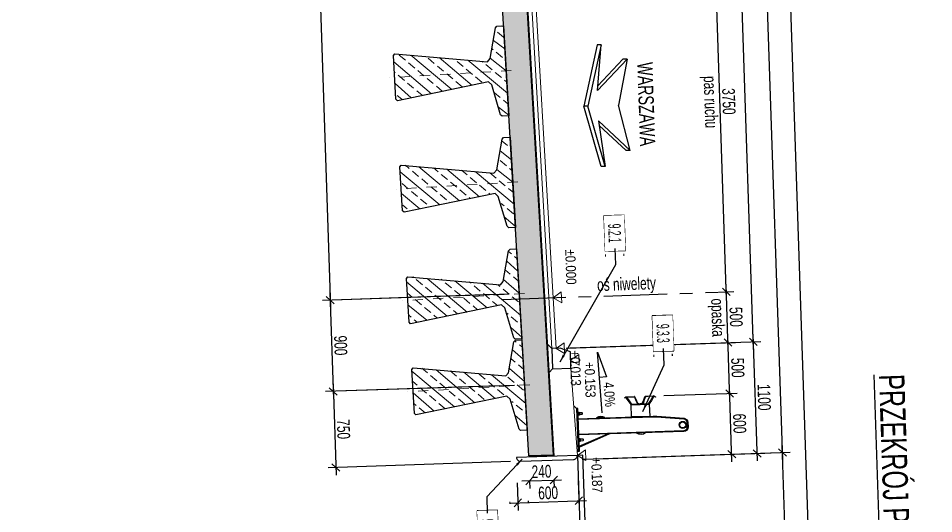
# Model space of a CAD drawing. Header units: metres. Extents: x 8395712 to 9795150, y 4166577 to 5794892.
# Drawn here: x 8418349.62 to 8418358.64, y 5772437.76 to 5772442.64 of the extents above; entities that cross this region are included whole.
import ezdxf
from ezdxf.enums import TextEntityAlignment as Align

# ---------------------------------------------------------------- set-up
doc = ezdxf.new("R2010")
doc.units = ezdxf.units.M
doc.set_wipeout_variables(frame=1)
doc.header["$PDMODE"] = 35
doc.header["$PDSIZE"] = 0.002
doc.linetypes.add('CENTER', pattern=[2, 1.25, -0.25, 0.25, -0.25])
doc.linetypes.add('HIDDEN', pattern=[0.375, 0.25, -0.125])
for name, color, linetype in [('00RysOpi-T', 2, 'Continuous'), ('AII_M_bariery', 8, 'Continuous'), ('AII_M_izolacja', 8, 'Continuous'), ('AII_M_konstrukcja beton', 3, 'Continuous'), ('AII_M_krawężnik', 9, 'Continuous'), ('AII_M_opis', 1, 'Continuous'), ('AII_M_opisy do legendy', 2, 'Continuous'), ('AII_M_osie główne', 8, 'CENTER'), ('AII_M_wyposażenie', 8, 'Continuous')]:
    doc.layers.add(name, color=color, linetype=linetype)
for name, color, linetype, lineweight in [('AII_M_konstrukcja', 1, 'Continuous', 25), ('AII_M_koty wysokościowe', 1, 'Continuous', 18), ('AII_M_kreskowanie', 8, 'Continuous', 0), ('AII_M_nawierzchnia', 9, 'Continuous', 18), ('AII_M_opisy wymiary', 1, 'Continuous', 25), ('AII_M_wymiary', 1, 'Continuous', 25)]:
    doc.layers.add(name, color=color, linetype=linetype, lineweight=lineweight)
doc.styles.add('AII_norm.', font='CDMSIMPL.shx', dxfattribs={"width": 0.75, "bigfont": 'CDMBIGPL.shx'})
doc.styles.add('CDMSTYLE', font='CDMSIMPL.shx', dxfattribs={"width": 0.7, "bigfont": 'CDMBIGPL.shx'})
doc.dimstyles.new('CDM-ME50MM', dxfattribs={"dimscale": 0.05, "dimtxt": 2.5, "dimasz": 1.5, "dimexe": 1.5, "dimexo": 5, "dimgap": 0.5, "dimtad": 1, "dimdec": 0, "dimlfac": 1000, "dimrnd": 1, "dimzin": 9, "dimtxsty": 'CDMSTYLE', "dimblk": 'OBLIQUE', "dimcen": 2.5, "dimdle": 1.5, "dimclrd": 9, "dimclre": 9, "dimadec": 1, "dimazin": 2, "dimtfac": 1, "dimtdec": 1, "dimtix": 1, "dimtmove": 2, "dimatfit": 3, "dimldrblk": 'DOT', "dimfxl": 1, "dimtvp": 1, "dimtolj": 1, "dimtzin": 0, "dimlwd": 25, "dimlwe": 25, "dimarcsym": 0})
doc.dimstyles.new('CDM-ME50MM$7', dxfattribs={"dimscale": 0.05, "dimtxt": 2.5, "dimasz": 1.5, "dimexe": 1.5, "dimexo": 5, "dimgap": 0.5, "dimtad": 1, "dimdec": 0, "dimlfac": 1000, "dimrnd": 1, "dimzin": 9, "dimtxsty": 'CDMSTYLE', "dimblk": 'OBLIQUE', "dimcen": 2.5, "dimdle": 1.5, "dimclrd": 9, "dimclre": 9, "dimadec": 1, "dimazin": 2, "dimtfac": 1, "dimtdec": 1, "dimtix": 1, "dimtmove": 2, "dimatfit": 3, "dimfxl": 1, "dimtvp": 1, "dimtolj": 1, "dimtzin": 0, "dimlwd": 25, "dimlwe": 25, "dimarcsym": 0})

# ---------------------------------------------------------------- blocks, each defined once
blk = doc.blocks.new('Kierunek_od')
at = {"layer": 'AII_M_opis', "color": 0}
for p, q in [((-0.4500000232830644, 0), (0, -0.1)), ((-0.4500000232830644, 0), (-0.1500000232830644, -0.3)), ((-0.4500000232830644, 0), (-0.4500000232830644, -0.03999999999999998)), ((0.45, 0), (0, -0.1)), ((0.45, 0), (0.15, -0.3)), ((0.45, 0), (0.45, -0.03999999999999998)), ((-0.4500000232830644, -0.03999999999999998), (-0.1950000232830643, -0.295)), ((0.45, -0.03999999999999998), (0.1949999999999999, -0.295)), ((-0.1500000232830644, -0.3), (-0.6000000232830643, -0.25)), ((-0.6000000232830643, -0.25), (-2.328306436538696e-08, -0.4)), ((-0.6000000232830645, -0.25), (-0.6000000232830645, -0.2899999999999999)), ((0.6, -0.25), (0, -0.4)), ((0.15, -0.3), (0.6, -0.25)), ((0.6, -0.25), (0.6, -0.2899999999999999)), ((-0.6000000232830643, -0.2899999999999999), (-2.328306436538696e-08, -0.4399999999999999)), ((0.6, -0.2899999999999999), (0, -0.4399999999999999)), ((0, -0.4), (0, -0.4399999999999999))]:
    blk.add_line(p, q, dxfattribs=at)
at = {"layer": 'AII_M_opis', "color": 2, "style": 'AII_norm.', "width": 0.7, "flags": 4}
blk.add_attdef('KIERUNEK', text='', height=0.15, dxfattribs=at).set_placement((-1.932494342327118e-08, 0.175), align=Align.MIDDLE_CENTER)
blk = doc.blocks.new('Deska_0.6')
at = {"layer": 'AII_M_wyposażenie', "color": 0, "linetype": 'ByBlock', "lineweight": -2}
blk.add_lwpolyline([(0, 0), (0, -0.6000000000000001, 0.4142135623730545), (0.03999999999999915, -0.56), (0.03999999999999915, -0.04000000000000004, 0.4142135623730885)], format="xyb", close=True, dxfattribs=at)
blk = doc.blocks.new('Barieroporęcz_1.1')
at = {"layer": 'AII_M_bariery', "color": 0, "linetype": 'ByBlock', "lineweight": -2}
for p, q in [((-0.2299999995157123, 0.5366167640313506), (-0.2299999995157123, 0.7166167618706822)), ((-0.2299999995157123, 0.7166167618706822), (-0.109999998472631, 0.7166167637333274)), ((-0.109999998472631, 0.7166167637333274), (-0.109999998472631, 0.5366167621687055)), ((0.0521938381716609, 0.6686686375178397), (0.05000000167638063, 0.6666168076917529)), ((-0.109999998472631, 0.5366167621687055), (-0.2299999995157123, 0.5366167640313506)), ((-0.1121938368305564, 0.2750518741086125), (-0.109999998472631, 0.2730000438168645)), ((0.1700000008568168, 0.01299999887123704), (0.05000000167638063, 0.3129999991506338)), ((0.1613837359473109, 0.01299999747425318), (0.04999999981373549, 0.2914593387395144)), ((-0.1700000008568168, 0.01299999793991446), (-0.1499999994412065, 0.01299999840557575)), ((0.09000000078231096, 0.01299999747425318), (0.109999998472631, 0.01299999887123704))]:
    blk.add_line(p, q, dxfattribs=at)
for points in [[(-0.1100000003352761, 0.01299999793991446), (-0.109999998472631, 0.7513584421575068, -0.02809077699533401), (-0.1081091640517116, 0.7849876821599899), (-0.07952529098838568, 1.053371768593788, -0.3712932942669963), (-0.03699999954551458, 1.090000000931322), (0.007000002078711987, 1.090000000931322, -0.4142135623730951), (0.04999999981373549, 1.047000003196299), (0.04999999981373549, 0.01299999980255961)], [(0.0420000022277236, 0.01299999933689833), (0.0420000022277236, 1.047000001333654, 0.4142135623730951), (0.007000002078711987, 1.082000003345311), (-0.03699999768286943, 1.082000001948327, 0.3615547173157387), (-0.07141511794179678, 1.053371768128127), (-0.07157571520656347, 1.052474988773465), (-0.1001091646030545, 0.7845378724485634, 0.02809077699533412), (-0.1020000008866191, 0.7509086357057093), (-0.1020000008866191, 0.01299999747425318)], [(-0.3099999995902181, 0.4914142685011029), (-0.3099999977275729, 0.5165658188052475), (-0.3099999995902181, 0.5731531623750925, -0.3249807946063982), (-0.3051616465672851, 0.5798110337927938), (-0.2681441707536578, 0.5918296966701746), (-0.2428383519873023, 0.6000458700582385, 0.3249807946063997), (-0.2379999971017241, 0.6067037424072623), (-0.2379999971017241, 0.6266167620196939), (-0.2379999989643693, 0.6465297839604318, 0.3249807946063987), (-0.2428383519873023, 0.6531876567751169), (-0.2737185889855027, 0.6632137084379792), (-0.3051616465672851, 0.673422493506223, -0.3249807946063986), (-0.3099999977275729, 0.6800803663209081), (-0.3099999977275729, 0.7042762534692883), (-0.3099999977275729, 0.7618192578665912, -0.1517201670164928), (-0.3087682900950313, 0.7657849611714482), (-0.2989999996498227, 0.7799933878704906), (-0.2965278727933764, 0.7782938005402684), (-0.3057682914659381, 0.7648531920276582, 0.1517201670164928), (-0.3069999990984797, 0.7608874877914786), (-0.3069999972358346, 0.7042762525379658), (-0.3069999972358346, 0.682260500267148, 0.3249807946063986), (-0.3021616460755467, 0.6756026288494468), (-0.2737185908481479, 0.6663678688928485), (-0.2398383496329188, 0.6553677902556956, -0.3249807946063987), (-0.234999998472631, 0.6487099174410105), (-0.234999998472631, 0.6266167657449841), (-0.234999998472631, 0.6045236098580062, -0.3249807946063987), (-0.2398383496329188, 0.5978657356463373), (-0.2681441707536578, 0.5886755352839828), (-0.3021616460755467, 0.5776309021748602, 0.3249807946063982), (-0.3069999990984797, 0.5709730256348848), (-0.3069999990984797, 0.5165658183395863), (-0.3069999990984797, 0.4923460390418768, 0.1517201670164924), (-0.3057682914659381, 0.4883803389966488), (-0.2965278746560216, 0.4749397258274257), (-0.2989999977871776, 0.47324014082551), (-0.3087682938203216, 0.4874485665932298, -0.1517201670164924), (-0.3099999995902181, 0.4914142685011029, 0.1517201670164924), (-0.3087682938203216, 0.4874485665932298)], [(0.0521938381716609, 0.6686686375178397, -0.3054685107767294), (0.05208205711096525, 0.5844569355249405), (0.04999999981373549, 0.5866168094798923, 0.2999999999999943), (0.05000000167638063, 0.6666168076917529)], [(-0.1121938368305564, 0.2750518741086125, 0.3054685107767294), (-0.1120820539072156, 0.1908401697874069), (-0.1100000003352761, 0.1930000446736813, -0.2999999999999943), (-0.109999998472631, 0.2730000438168645, -0.4249999999999931)]]:
    blk.add_lwpolyline(points, format="xyb", dxfattribs=at)
blk.add_lwpolyline([(-0.2586285686120391, 0.5257672136649489), (-0.2381526818498969, 0.5392381893470883, 0.2523857402148703), (-0.234999998472631, 0.5450861090794206), (-0.234999998472631, 0.6017203135415912), (-0.234999998472631, 0.7081474168226123, 0.2523857402148703), (-0.2381526837125421, 0.7139953379519284), (-0.2652992410585284, 0.7318549156188965), (-0.3037480795755982, 0.757150205783546), (-0.3009999981150031, 0.7613272899761796), (-0.2652992410585284, 0.7378399493172765), (-0.2331526828929782, 0.7166908960789442, -0.2523857402148703), (-0.2299999976530671, 0.7108429800719023), (-0.2299999976530671, 0.6017203163355589), (-0.2299999976530671, 0.5423905472271144, -0.252385740214874), (-0.233152681030333, 0.5365426298230886), (-0.2586285686120391, 0.5197821776382625), (-0.3009999999776483, 0.491906238719821), (-0.3037480814382434, 0.4960833229124546)], format="xyb", close=True, dxfattribs=at)
for points in [[(-0.2099999999627471, 0.01299999980255961), (-0.2099999999627471, 9.313225746154785e-10), (0.2099999999627471, -9.313225746154785e-10), (0.2099999981001019, 0.01299999840557575)], [(-0.1461499994620681, 0.01299999747425318), (-0.1738500008359551, 0.01299999793991446), (-0.17384999897331, 0.02446660213172436), (-0.1461500013247132, 0.02446660026907921)], [(-0.1699999971315265, 0.02446660213172436), (-0.1699999989941716, 0.04999999981373549), (-0.1670000003650784, 0.05300000123679638), (-0.1529999999329448, 0.05299999797716737), (-0.1500000013038516, 0.04999999981373549), (-0.1499999994412065, 0.02446660026907921)], [(0.1138499984517694, 0.0129999965429306), (0.08615000080317259, 0.01299999933689833), (0.08615000080317259, 0.02446660166606307), (0.1138500021770597, 0.02446660213172436)], [(0.08999999891966581, 0.02446660213172436), (0.09000000078231096, 0.04999999701976776), (0.09300000127404928, 0.05299999751150608), (0.107000001706183, 0.05299999937415123), (0.1100000003352761, 0.04999999701976776), (0.1100000003352761, 0.02446660120040178)]]:
    blk.add_lwpolyline(points, close=True, dxfattribs=at)
for radius in [0.035, 0.03]:
    blk.add_circle((-0.01499999780207872, 1.039000000953674), radius, dxfattribs=at)
blk = doc.blocks.new('Spadek')
at = {"layer": 'AII_M_wymiary', "color": 9}
blk.add_lwpolyline([(-0.2998809532728046, 3.725290298461914e-09), (0.2998809532728046, -3.725290298461914e-09), (0.04988095699809492, 0.06999999843537807), (0.04988095699809492, 0.06999999843537807), (0.04988095327280462, 1.862645149230957e-09)], dxfattribs=at)
at = {"layer": 'AII_M_wymiary', "color": 1, "style": 'CDMSTYLE', "width": 0.8}
blk.add_attdef('SP', text='', height=0.09999999999999995, rotation=359.9999994663915, dxfattribs=at).set_placement((-0.1249999932479113, 0.03500000201165676), align=Align.CENTER)
blk = doc.blocks.new('_OBLIQUE')
at = {"color": 0, "linetype": 'ByBlock'}
blk.add_line((-0.5, -0.5), (0.5, 0.5), dxfattribs=at)
blk = doc.blocks.new('*D302')
at = {"layer": 'AII_M_wymiary', "color": 9, "lineweight": 25, "transparency": 16777216}
for p, q in [((8418356.612685652, 5772439.370954702), (8418356.590900963, 5772440.020589544)), ((8418356.518456692, 5772439.943118059), (8418356.668372445, 5772439.948145295)), ((8418355.017317355, 5772439.392498183), (8418356.6851299, 5772439.448426185))]:
    blk.add_line(p, q, dxfattribs=at)
at = {"layer": 'Defpoints', "color": 0, "lineweight": 25, "transparency": 16777216}
for p in [(8418356.41851287, 5772439.939766568), (8418356.59341458, 5772439.945631678), (8418354.917373532, 5772439.389146692)]:
    blk.add_point(p, dxfattribs=at)
at = {"layer": 'AII_M_wymiary', "color": 9, "lineweight": 25, "transparency": 16777216, "xscale": 0.07500000000000001, "yscale": 0.07500000000000001, "zscale": 0.07500000000000001}
for p, rotation in [((8418356.59341458, 5772439.945631678), 91.9206224275092), ((8418356.610172035, 5772439.445912568), 271.9206224275092)]:
    blk.add_blockref('_OBLIQUE', p, dxfattribs=dict(at, rotation=rotation))
at = {"layer": 'AII_M_wymiary', "color": 0, "transparency": 16777216, "char_height": 0.125, "attachment_point": 5, "rotation": 271.9206224275092, "style": 'CDMSTYLE'}
for s, insert in [('\\A1;opaska', (8418356.493520832, 5772439.69214134)), ('\\A1;500', (8418356.689244151, 5772439.698704676))]:
    blk.add_mtext(s, dxfattribs=dict(at, insert=insert))
blk = doc.blocks.new('_DOT')
at = {"color": 0, "linetype": 'ByBlock'}
blk.add_line((-0.5, 0), (-1, 0), dxfattribs=at)
at = {"color": 0, "linetype": 'ByBlock', "const_width": 0.5}
blk.add_lwpolyline([(-0.25, 0, 1), (0.25, 0, 1)], format="xyb", close=True, dxfattribs=at)
blk = doc.blocks.new('*D303')
at = {"layer": 'AII_M_wymiary', "color": 9, "lineweight": 25, "transparency": 16777216}
for p, q in [((8418356.595928209, 5772439.870673811), (8418356.465220068, 5772443.768482862)), ((8418356.392775787, 5772443.691011376), (8418356.542691551, 5772443.696038613)), ((8418356.518456692, 5772439.943118059), (8418356.668372454, 5772439.948145296))]:
    blk.add_line(p, q, dxfattribs=at)
at = {"layer": 'Defpoints', "color": 0, "lineweight": 25, "transparency": 16777216}
for p in [(8418356.292831965, 5772443.687659885), (8418356.467733687, 5772443.693524995), (8418356.41851287, 5772439.939766568)]:
    blk.add_point(p, dxfattribs=at)
at = {"layer": 'AII_M_wymiary', "color": 9, "lineweight": 25, "transparency": 16777216, "xscale": 0.07500000000000001, "yscale": 0.07500000000000001, "zscale": 0.07500000000000001}
for p, rotation in [((8418356.467733687, 5772443.693524995), 91.9206224275092), ((8418356.59341459, 5772439.945631678), 271.9206224275092)]:
    blk.add_blockref('_OBLIQUE', p, dxfattribs=dict(at, rotation=rotation))
at = {"layer": 'AII_M_wymiary', "color": 0, "transparency": 16777216, "char_height": 0.125, "attachment_point": 5, "rotation": 271.9206224275092, "style": 'CDMSTYLE'}
for s, insert in [('\\A1;pas ruchu', (8418356.422301661, 5772441.815947556)), ('\\A1;3750', (8418356.61802498, 5772441.822510892))]:
    blk.add_mtext(s, dxfattribs=dict(at, insert=insert))
blk = doc.blocks.new('*D307')
at = {"layer": 'AII_M_wymiary', "color": 9, "lineweight": 25, "transparency": 16777216}
for p, q in [((8418355.057294883, 5772439.393838781), (8418356.685129914, 5772439.448426188)), ((8418356.629443122, 5772438.871235594), (8418356.607658431, 5772439.520870437)), ((8418355.978163395, 5772438.924437903), (8418356.701887367, 5772438.948707079))]:
    blk.add_line(p, q, dxfattribs=at)
at = {"layer": 'Defpoints', "color": 0, "lineweight": 25, "transparency": 16777216}
for p in [(8418356.61017205, 5772439.44591257), (8418354.95735106, 5772439.39048729), (8418355.878219575, 5772438.921086412)]:
    blk.add_point(p, dxfattribs=at)
at = {"layer": 'AII_M_wymiary', "color": 9, "lineweight": 25, "transparency": 16777216, "xscale": 0.07500000000000001, "yscale": 0.07500000000000001, "zscale": 0.07500000000000001}
for p, rotation in [((8418356.61017205, 5772439.44591257), 91.9206224275092), ((8418356.626929503, 5772438.94619346), 271.9206224275092)]:
    blk.add_blockref('_OBLIQUE', p, dxfattribs=dict(at, rotation=rotation))
at = {"layer": 'AII_M_wymiary', "color": 0, "transparency": 16777216, "insert": (8418356.706001619, 5772439.19898557), "char_height": 0.125, "attachment_point": 5, "rotation": 271.9206224275092, "style": 'CDMSTYLE'}
blk.add_mtext('\\A1;500', dxfattribs=at)
blk = doc.blocks.new('*D308')
at = {"layer": 'AII_M_wymiary', "color": 9, "lineweight": 25, "transparency": 16777216}
for p, q in [((8418356.64955206, 5772438.271572664), (8418356.62441588, 5772439.021151327)), ((8418355.978163395, 5772438.924437903), (8418356.701887362, 5772438.948707079)), ((8418355.18850825, 5772438.297620549), (8418356.721996307, 5772438.349044149))]:
    blk.add_line(p, q, dxfattribs=at)
at = {"layer": 'Defpoints', "color": 0, "lineweight": 25, "transparency": 16777216}
for p in [(8418355.878219575, 5772438.921086412), (8418356.626929497, 5772438.94619346), (8418355.08856443, 5772438.294269059)]:
    blk.add_point(p, dxfattribs=at)
at = {"layer": 'AII_M_wymiary', "color": 9, "lineweight": 25, "transparency": 16777216, "xscale": 0.07500000000000001, "yscale": 0.07500000000000001, "zscale": 0.07500000000000001}
for p, rotation in [((8418356.626929497, 5772438.94619346), 91.9206224275092), ((8418356.647038441, 5772438.346530531), 271.9206224275092)]:
    blk.add_blockref('_OBLIQUE', p, dxfattribs=dict(at, rotation=rotation))
at = {"layer": 'AII_M_wymiary', "color": 0, "transparency": 16777216, "insert": (8418356.724434813, 5772438.64929455), "char_height": 0.125, "attachment_point": 5, "rotation": 271.9206224275092, "style": 'CDMSTYLE'}
blk.add_mtext('\\A1;600', dxfattribs=at)
blk = doc.blocks.new('*D311')
at = {"layer": 'AII_M_wymiary', "color": 9, "lineweight": 25, "transparency": 16777216}
for p, q in [((8418355.057294883, 5772439.393838781), (8418356.934989424, 5772439.456804913)), ((8418356.899411574, 5772438.27995139), (8418356.857517939, 5772439.529249162)), ((8418355.18850825, 5772438.297620549), (8418356.971855823, 5772438.357422874))]:
    blk.add_line(p, q, dxfattribs=at)
at = {"layer": 'Defpoints', "color": 0, "lineweight": 25, "transparency": 16777216}
for p in [(8418356.860031558, 5772439.454291295), (8418354.95735106, 5772439.39048729), (8418355.08856443, 5772438.294269059)]:
    blk.add_point(p, dxfattribs=at)
at = {"layer": 'AII_M_wymiary', "color": 9, "lineweight": 25, "transparency": 16777216, "xscale": 0.07500000000000001, "yscale": 0.07500000000000001, "zscale": 0.07500000000000001}
for p, rotation in [((8418356.860031558, 5772439.454291295), 91.9206224275092), ((8418356.896897957, 5772438.354909256), 271.9206224275092)]:
    blk.add_blockref('_OBLIQUE', p, dxfattribs=dict(at, rotation=rotation))
at = {"layer": 'AII_M_wymiary', "color": 0, "transparency": 16777216, "insert": (8418356.9659156, 5772438.907532831), "char_height": 0.125, "attachment_point": 5, "rotation": 271.9206224275092, "style": 'CDMSTYLE'}
blk.add_mtext('\\A1;1100', dxfattribs=at)
blk = doc.blocks.new('*D312')
at = {"layer": 'AII_M_wymiary', "color": 9, "lineweight": 25, "transparency": 16777216}
for p, q in [((8418356.862545175, 5772439.379333429), (8418356.478799483, 5772450.822901023)), ((8418354.42771743, 5772450.6790784), (8418356.556270968, 5772450.750456775)), ((8418355.057294883, 5772439.393838781), (8418356.934989424, 5772439.456804913))]:
    blk.add_line(p, q, dxfattribs=at)
at = {"layer": 'Defpoints', "color": 0, "lineweight": 25, "transparency": 16777216}
for p in [(8418356.481313102, 5772450.747943156), (8418354.32777361, 5772450.675726909), (8418354.95735106, 5772439.39048729)]:
    blk.add_point(p, dxfattribs=at)
at = {"layer": 'AII_M_wymiary', "color": 9, "lineweight": 25, "transparency": 16777216, "xscale": 0.07500000000000001, "yscale": 0.07500000000000001, "zscale": 0.07500000000000001}
for p, rotation in [((8418356.481313102, 5772450.747943156), 91.9206224275092), ((8418356.860031558, 5772439.454291295), 271.9206224275092)]:
    blk.add_blockref('_OBLIQUE', p, dxfattribs=dict(at, rotation=rotation))
at = {"layer": 'AII_M_wymiary', "color": 0, "transparency": 16777216, "insert": (8418356.758123172, 5772445.10404978), "char_height": 0.125, "attachment_point": 5, "rotation": 271.9206224275092, "style": 'CDMSTYLE'}
blk.add_mtext('\\A1;11300', dxfattribs=at)
blk = doc.blocks.new('*D314')
at = {"layer": 'AII_M_wymiary', "color": 9, "lineweight": 25, "transparency": 16777216}
for p, q in [((8418357.149271125, 5772438.288330116), (8418356.66498071, 5772452.730212362)), ((8418354.490368098, 5772452.582247296), (8418356.742452195, 5772452.657768113)), ((8418355.18850825, 5772438.297620549), (8418357.221715372, 5772438.365801601))]:
    blk.add_line(p, q, dxfattribs=at)
at = {"layer": 'Defpoints', "color": 0, "lineweight": 25, "transparency": 16777216}
for p in [(8418356.667494329, 5772452.655254494), (8418354.390424276, 5772452.578895805), (8418355.08856443, 5772438.294269059)]:
    blk.add_point(p, dxfattribs=at)
at = {"layer": 'AII_M_wymiary', "color": 9, "lineweight": 25, "transparency": 16777216, "xscale": 0.07500000000000001, "yscale": 0.07500000000000001, "zscale": 0.07500000000000001}
for p, rotation in [((8418356.667494329, 5772452.655254494), 91.9206224275092), ((8418357.146757506, 5772438.363287983), 271.9206224275092)]:
    blk.add_blockref('_OBLIQUE', p, dxfattribs=dict(at, rotation=rotation))
at = {"layer": 'AII_M_wymiary', "color": 0, "transparency": 16777216, "insert": (8418356.99457676, 5772445.512203793), "char_height": 0.125, "attachment_point": 5, "rotation": 271.9206224275092, "style": 'CDMSTYLE'}
blk.add_mtext('\\A1;14300', dxfattribs=at)
blk = doc.blocks.new('00kota3')
at = {"layer": 'AII_M_koty wysokościowe', "color": 0, "linetype": 'Continuous', "lineweight": -2}
blk.add_lwpolyline([(1.080883523449302, 1.662365338939708), (-1.035982793706353, 1.662365338939708), (0, 0)], close=True, dxfattribs=at)
at = {"layer": 'AII_M_koty wysokościowe', "color": 0, "linetype": 'Continuous', "lineweight": -2, "style": 'CDMSTYLE', "width": 0.85}
blk.add_attdef('%%P000.000', (0.4929666414439566, 2.692536952497903), '', height=2, dxfattribs=at)
blk = doc.blocks.new('T27')
at = {"layer": 'AII_M_kreskowanie'}
h = blk.add_hatch(dxfattribs=at)
h.set_pattern_fill('ANSI33', color=256, scale=25, angle=1.718358001650266)
h.set_pattern_definition([(46.71835800165023, (-1296896.902960777, -174361.3138179779), (-115.5688032933521, 108.83663999473), []), (46.71835800165023, (-1296784.700190544, -174357.9477348328), (-115.5688032933521, 108.83663999473), [79.37499999999994, -39.68749999999997])])
edge = h.paths.add_edge_path()
edge.add_line((-445, -2.86102294921875e-06), (444.9999999998743, -2.861106091600618e-06))
edge.add_line((445, -9.5367431640625e-07), (445.0000000001003, -65.00000095368775))
edge.add_line((444.9999990463257, -65.00000095367432), (429.9999990463197, -80.00000095365431))
edge.add_line((430, -80.00000286102295), (129.9999999999325, -150.0000028610064))
edge.add_line((129.9999990463257, -150.0000019073486), (99.99999904631457, -180.0000019073377))
edge.add_line((100.0000009536743, -180), (231.5780153273781, -1085.000000000008))
edge.add_line((231.5780143737793, -1085), (216.5780143737742, -1100.000000000009))
edge.add_line((216.5780153274536, -1100.000001907349), (-216.5780134200162, -1100.000001907305))
edge.add_line((-216.5780153274536, -1100.000000953674), (-231.5780153274336, -1085.000000953668))
edge.add_line((-231.578013420105, -1085.000001907349), (-99.99999904633327, -180.0000019073653))
edge.add_line((-100, -180.0000019073486), (-129.99999999996, -150.0000019073367))
edge.add_line((-130.0000009536743, -150.0000009536743), (-430.0000009537778, -80.00000095365036))
edge.add_line((-430.0000009536743, -80), (-445.0000009536543, -64.99999999999403))
edge.add_line((-445, -65), (-444.9999999998667, -8.682832230988424e-12))
at = {"layer": 'AII_M_konstrukcja', "color": 2}
blk.add_lwpolyline([(-445, -2.86102294921875e-06), (445, -9.5367431640625e-07), (444.9999990463257, -65.00000095367432), (430, -80.00000286102295), (129.9999990463257, -150.0000019073486), (100.0000009536743, -180), (231.5780143737793, -1085), (216.5780153274536, -1100.000001907349), (-216.5780153274536, -1100.000000953674), (-231.578013420105, -1085.000001907349), (-100, -180.0000019073486), (-130.0000009536743, -150), (-430.0000009536743, -80), (-445, -65)], close=True, dxfattribs=at)
at = {"layer": 'AII_M_osie główne', "lineweight": 18, "ltscale": 0.1}
blk.add_lwpolyline([(9.5367431640625e-07, 50.00000095367432), (-1.9073486328125e-06, -1150.000000953674)], dxfattribs=at)
blk = doc.blocks.new('*D300')
at = {"layer": 'AII_M_wymiary', "color": 9, "lineweight": 25, "transparency": 16777216}
for p, q in [((8418353.839414679, 5772450.909490929), (8418352.250563031, 5772450.856210781)), ((8418352.323007278, 5772450.933682266), (8418352.696698498, 5772439.789946137)), ((8418354.455439623, 5772439.923965473), (8418352.619227014, 5772439.862390385))]:
    blk.add_line(p, q, dxfattribs=at)
at = {"layer": 'Defpoints', "color": 0, "lineweight": 25, "transparency": 16777216}
for p in [(8418353.9393585, 5772450.91284242), (8418354.555383444, 5772439.927316964), (8418352.69418488, 5772439.864904003)]:
    blk.add_point(p, dxfattribs=at)
at = {"layer": 'AII_M_wymiary', "color": 9, "lineweight": 25, "transparency": 16777216, "xscale": 0.07500000000000001, "yscale": 0.07500000000000001, "zscale": 0.07500000000000001}
for p, rotation in [((8418352.325520897, 5772450.858724399), 91.92062242750899), ((8418352.69418488, 5772439.864904003), 271.920622427509)]:
    blk.add_blockref('_OBLIQUE', p, dxfattribs=dict(at, rotation=rotation))
at = {"layer": 'AII_M_wymiary', "color": 0, "lineweight": -3, "transparency": 16777216, "insert": (8418352.597303733, 5772445.364746755), "char_height": 0.125, "attachment_point": 5, "rotation": 271.920622427509, "style": 'CDMSTYLE'}
blk.add_mtext('\\A1;10x1100=11000', dxfattribs=at)
blk = doc.blocks.new('*D319')
at = {"layer": 'AII_M_wymiary', "color": 9, "lineweight": 25, "transparency": 16777216}
for p, q in [((8418354.508090401, 5772439.025225162), (8418352.649390375, 5772438.962895987)), ((8418352.721834622, 5772439.040367471), (8418352.75199804, 5772438.140873075)), ((8418354.46891273, 5772438.273489814), (8418352.674526555, 5772438.213317323))]:
    blk.add_line(p, q, dxfattribs=at)
at = {"layer": 'Defpoints', "color": 0, "lineweight": 25, "transparency": 16777216}
for p in [(8418354.608034221, 5772439.028576653), (8418354.568856552, 5772438.276841305), (8418352.749484422, 5772438.215830942)]:
    blk.add_point(p, dxfattribs=at)
at = {"layer": 'AII_M_wymiary', "color": 9, "lineweight": 25, "transparency": 16777216, "xscale": 0.07500000000000001, "yscale": 0.07500000000000001, "zscale": 0.07500000000000001}
for p, rotation in [((8418352.724348241, 5772438.965409605), 91.92062242750899), ((8418352.749484422, 5772438.215830942), 271.920622427509)]:
    blk.add_blockref('_OBLIQUE', p, dxfattribs=dict(at, rotation=rotation))
at = {"layer": 'AII_M_wymiary', "color": 0, "lineweight": -3, "transparency": 16777216, "insert": (8418352.824367177, 5772438.593552828), "char_height": 0.125, "attachment_point": 5, "rotation": 271.920622427509, "style": 'CDMSTYLE'}
blk.add_mtext('\\A1;750', dxfattribs=at)
blk = doc.blocks.new('*D320')
at = {"layer": 'AII_M_wymiary', "color": 9, "linetype": 'Continuous', "lineweight": 25, "transparency": 16777216}
for p, q in [((8418354.305523891, 5772439.918938236), (8418352.619227014, 5772439.862390385)), ((8418352.691671262, 5772439.939861869), (8418352.726861915, 5772438.89045174)), ((8418354.358174667, 5772439.020197925), (8418352.649390431, 5772438.962895988))]:
    blk.add_line(p, q, dxfattribs=at)
at = {"layer": 'Defpoints', "color": 0, "linetype": 'Continuous', "lineweight": 25, "transparency": 16777216}
for p in [(8418354.555383444, 5772439.927316964), (8418354.608034221, 5772439.028576653), (8418352.724348297, 5772438.965409607)]:
    blk.add_point(p, dxfattribs=at)
at = {"layer": 'AII_M_wymiary', "color": 9, "linetype": 'Continuous', "lineweight": 25, "transparency": 16777216, "xscale": 0.07500000000000001, "yscale": 0.07500000000000001, "zscale": 0.07500000000000001}
for p, rotation in [((8418352.69418488, 5772439.864904003), 91.92062242750899), ((8418352.724348297, 5772438.965409607), 271.920622427509)]:
    blk.add_blockref('_OBLIQUE', p, dxfattribs=dict(at, rotation=rotation))
at = {"layer": 'AII_M_wymiary', "color": 0, "linetype": 'Continuous', "lineweight": 25, "transparency": 16777216, "insert": (8418352.796717433, 5772439.418089359), "char_height": 0.125, "attachment_point": 5, "rotation": 271.920622427509, "style": 'CDMSTYLE'}
blk.add_mtext('\\A1;900', dxfattribs=at)
blk = doc.blocks.new('OpiNum01')
at = {"layer": 'AII_M_opisy do legendy', "color": 0, "linetype": 'Continuous'}
blk.add_lwpolyline([(-3.5, -1.999999999999999), (3.500000000000001, -2), (3.5, 2), (-3.5, 2)], close=True, dxfattribs=at)
at = {"color": 9, "linetype": 'Continuous', "lineweight": 25, "style": 'CDMSTYLE', "width": 0.7, "flags": 1}
for tag, p in [('NAZWAPOL', (-4.104931844502406, -6.80252055447653)), ('NAZWAANG', (-4.104931844502403, -10.47658496644755)), ('SPECYF', (-4.104931844502399, -14.15064937841856)), ('ID', (-4.104931844502396, -17.82471379038958)), ('BAZA', (-4.104931844502392, -21.4987782023606)), ('RYSUNEK', (-4.104931844502389, -25.17284261433161))]:
    blk.add_attdef(tag, p, '', height=2, dxfattribs=at)
at = {"layer": 'AII_M_opisy do legendy', "linetype": 'Continuous', "lineweight": -2, "style": 'CDMSTYLE', "width": 0.5}
blk.add_attdef('NR', text='', height=2.5, dxfattribs=at).set_placement((0, 0), align=Align.MIDDLE)
at = {"color": 0, "linetype": 'Continuous'}
blk.add_wipeout([(-3.499999999999999, -1.9999999999999982), (3.4999999999999973, -1.9999999999999991), (3.499999999999997, 2), (-3.499999999999999, 2)], dxfattribs=at).dxf.layer = 'AII_M_opisy do legendy'
blk = doc.blocks.new('OpiTxt01')
at = {"color": 0, "linetype": 'Continuous', "lineweight": 20, "style": 'CDMSTYLE', "width": 0.7}
blk.add_attdef('TEKST_GORNY', (1, 0.8945185874659813), '', height=2, dxfattribs=at)
at = {"color": 0, "linetype": 'Continuous', "lineweight": -2, "style": 'CDMSTYLE', "width": 0.7}
blk.add_attdef('TEKST_DOLNY', (1.049030266685349, -2.731473425873787), '', height=2, dxfattribs=at)
blk = doc.blocks.new('*D380')
at = {"layer": 'AII_M_opisy wymiary', "color": 9, "linetype": 'ByBlock', "lineweight": 25, "transparency": 16777216}
for p, q in [((8418354.657210855, 5772438.084250504), (8418354.897076027, 5772438.092294082)), ((8418354.897076027, 5772438.092294082), (8418354.972033892, 5772438.0948077)), ((8418354.657210855, 5772438.084250504), (8418354.582252989, 5772438.081736886)), ((8418354.657363556, 5772438.079696855), (8418354.659724474, 5772438.009292638)), ((8418354.897228729, 5772438.087740432), (8418354.899589647, 5772438.017336216))]:
    blk.add_line(p, q, dxfattribs=at)
at = {"layer": 'Defpoints', "color": 0, "linetype": 'ByBlock', "lineweight": 25, "transparency": 16777216}
for p in [(8418354.648984827, 5772438.329556411), (8418354.88885, 5772438.337599989), (8418354.897076026, 5772438.092294085)]:
    blk.add_point(p, dxfattribs=at)
at = {"layer": 'AII_M_opisy wymiary', "color": 9, "linetype": 'ByBlock', "lineweight": 25, "transparency": 16777216, "xscale": 0.07500000000000001, "yscale": 0.07500000000000001, "zscale": 0.07500000000000001}
for p, rotation in [((8418354.657210855, 5772438.084250504), 1.920622386341133), ((8418354.897076027, 5772438.092294082), 181.9206223863411)]:
    blk.add_blockref('_OBLIQUE', p, dxfattribs=dict(at, rotation=rotation))
at = {"layer": 'AII_M_opisy wymiary', "color": 0, "linetype": 'ByBlock', "lineweight": 25, "transparency": 16777216, "insert": (8418354.774210885, 5772438.175723138), "char_height": 0.125, "attachment_point": 5, "rotation": 1.9206223863411112, "style": 'CDMSTYLE'}
blk.add_mtext('\\A1;240', dxfattribs=at)
blk = doc.blocks.new('*D381')
at = {"layer": 'AII_M_opisy wymiary', "color": 9, "linetype": 'ByBlock', "lineweight": 25, "transparency": 16777216}
for p, q in [((8418354.53591716, 5772438.065618682), (8418354.54504129, 5772437.793530649)), ((8418355.13558009, 5772438.085727626), (8418355.14470422, 5772437.813639592)), ((8418354.467569808, 5772437.865974897), (8418355.217148468, 5772437.891111077))]:
    blk.add_line(p, q, dxfattribs=at)
at = {"layer": 'Defpoints', "color": 0, "linetype": 'ByBlock', "lineweight": 25, "transparency": 16777216}
for p in [(8418354.527538432, 5772438.315478238), (8418355.127201362, 5772438.335587183), (8418355.142190602, 5772437.888597461)]:
    blk.add_point(p, dxfattribs=at)
at = {"layer": 'AII_M_opisy wymiary', "color": 9, "linetype": 'ByBlock', "lineweight": 25, "transparency": 16777216, "xscale": 0.07500000000000001, "yscale": 0.07500000000000001, "zscale": 0.07500000000000001}
for p, rotation in [((8418355.142190604, 5772437.888597459), 1.920622386341111), ((8418354.542527672, 5772437.868488515), 181.9206223863411)]:
    blk.add_blockref('_OBLIQUE', p, dxfattribs=dict(at, rotation=rotation))
at = {"layer": 'AII_M_opisy wymiary', "color": 0, "linetype": 'ByBlock', "lineweight": 25, "transparency": 16777216, "insert": (8418354.83942658, 5772437.965993831), "char_height": 0.125, "attachment_point": 5, "rotation": 1.9206223863411112, "style": 'CDMSTYLE'}
blk.add_mtext('\\A1;600', dxfattribs=at)
blk = doc.blocks.new('*D386')
at = {"layer": 'AII_M_opisy wymiary', "color": 9, "linetype": 'ByBlock', "lineweight": 25, "transparency": 16777216}
for p, q in [((8418355.33842398, 5772438.302647782), (8418357.221715339, 5772438.365801595)), ((8418357.209597923, 5772436.489341318), (8418357.144243855, 5772438.438245845)), ((8418355.398750814, 5772436.503658989), (8418357.282042172, 5772436.566812802))]:
    blk.add_line(p, q, dxfattribs=at)
at = {"layer": 'Defpoints', "color": 0, "linetype": 'ByBlock', "lineweight": 25, "transparency": 16777216}
for p in [(8418357.146757472, 5772438.363287978), (8418355.088564426, 5772438.294269056), (8418355.148891259, 5772436.495280263)]:
    blk.add_point(p, dxfattribs=at)
at = {"layer": 'AII_M_opisy wymiary', "color": 9, "linetype": 'ByBlock', "lineweight": 25, "transparency": 16777216, "xscale": 0.07500000000000001, "yscale": 0.07500000000000001, "zscale": 0.07500000000000001}
for p, rotation in [((8418357.146757472, 5772438.363287978), 91.92062238634111), ((8418357.207084306, 5772436.564299185), 271.9206223863411)]:
    blk.add_blockref('_OBLIQUE', p, dxfattribs=dict(at, rotation=rotation))
at = {"layer": 'AII_M_opisy wymiary', "color": 0, "linetype": 'ByBlock', "lineweight": 25, "transparency": 16777216, "insert": (8418357.264371734, 5772437.466726137), "char_height": 0.125, "attachment_point": 5, "rotation": 271.9206223863411, "style": 'CDMSTYLE'}
blk.add_mtext('\\A1;1800', dxfattribs=at)
blk = doc.blocks.new('*D387')
at = {"layer": 'AII_M_opisy wymiary', "color": 9, "linetype": 'ByBlock', "lineweight": 25, "transparency": 16777216}
for p, q in [((8418356.89040432, 5772452.737771656), (8418357.914284725, 5772422.204934105)), ((8418354.64028383, 5772452.58727453), (8418356.967875805, 5772452.665327407)), ((8418355.659137022, 5772422.204352713), (8418357.986728974, 5772422.28240559))]:
    blk.add_line(p, q, dxfattribs=at)
at = {"layer": 'Defpoints', "color": 0, "linetype": 'ByBlock', "lineweight": 25, "transparency": 16777216}
for p in [(8418354.390424276, 5772452.578895804), (8418357.911771107, 5772422.279891971), (8418355.409277467, 5772422.195973987)]:
    blk.add_point(p, dxfattribs=at)
at = {"layer": 'AII_M_opisy wymiary', "color": 9, "linetype": 'ByBlock', "lineweight": 25, "transparency": 16777216, "xscale": 0.07500000000000001, "yscale": 0.07500000000000001, "zscale": 0.07500000000000001}
for p, rotation in [((8418356.892917939, 5772452.662813789), 91.92062238634111), ((8418357.911771107, 5772422.279891971), 271.9206223863411)]:
    blk.add_blockref('_OBLIQUE', p, dxfattribs=dict(at, rotation=rotation))
at = {"layer": 'AII_M_opisy wymiary', "color": 0, "linetype": 'ByBlock', "lineweight": 25, "transparency": 16777216, "insert": (8418357.489795368, 5772437.474285436), "char_height": 0.125, "attachment_point": 5, "rotation": 271.9206223863411, "style": 'CDMSTYLE'}
blk.add_mtext('\\A1;30400', dxfattribs=at)

msp = doc.modelspace()

# ---------------------------------------------------------------- hatches: boundary and pattern name
at = {"layer": 'AII_M_kreskowanie', "lineweight": 25}
h = msp.add_hatch(dxfattribs=at)
h.set_pattern_fill('ANSI33', color=256, scale=0.5, angle=-88.07937756174447)
h.set_pattern_definition([(316.9206224382555, (8418345.548869468, 5772466.080827619), (0.08537636531537345, 0.09130101995890244), []), (316.9206224382555, (8418345.551831795, 5772465.992488927), (0.08537636531537345, 0.09130101995890244), [0.0625, -0.03125])])
h.paths.add_polyline_path([(8418354.648984825, 5772438.32955641), (8418353.944049424, 5772450.362690571), (8418353.957944058, 5772452.51436502), (8418354.19780923, 5772452.522408598), (8418354.183914596, 5772450.370734149), (8418354.888849998, 5772438.337599988)])

# ---------------------------------------------------------------- linework, layer by layer
at = {"layer": 'AII_M_bariery', "color": 8}
for points in [[(8418355.120179782, 5772438.795610287), (8418355.091343174, 5772438.822575646)], [(8418355.12496832, 5772438.365913994), (8418355.134256043, 5772438.375846236)]]:
    msp.add_lwpolyline(points, dxfattribs=at)
at = {"layer": 'AII_M_izolacja', "linetype": 'HIDDEN', "ltscale": 0.5, "const_width": 0.01}
msp.add_lwpolyline([(8418354.6491524, 5772438.32455922), (8418354.894139692, 5772438.332774562), (8418354.188911788, 5772450.370901722), (8418354.202838734, 5772452.527580067), (8418353.957776483, 5772452.51936221)], dxfattribs=at)
at = {"layer": 'AII_M_izolacja'}
msp.add_lwpolyline([(8418354.899429388, 5772438.327949136), (8418354.193908978, 5772450.371069296), (8418354.207868239, 5772452.532751535)], dxfattribs=at)
at = {"layer": 'AII_M_konstrukcja beton'}
msp.add_lwpolyline([(8418354.648984825, 5772438.32955641), (8418353.944049424, 5772450.362690571), (8418353.957944058, 5772452.51436502), (8418354.19780923, 5772452.522408598), (8418354.183914596, 5772450.370734149), (8418354.888849998, 5772438.337599988), (8418354.648984825, 5772438.32955641)], dxfattribs=at)
at = {"layer": 'AII_M_krawężnik', "color": 8}
for points in [[(8418354.877396002, 5772439.387806096), (8418354.835018437, 5772439.427433719)], [(8418354.851116236, 5772439.152646883), (8418354.884098984, 5772439.187918453)]]:
    msp.add_lwpolyline(points, dxfattribs=at)
at = {"layer": 'AII_M_krawężnik'}
msp.add_lwpolyline([(8418354.877396002, 5772439.387806096), (8418354.884098984, 5772439.187918453), (8418355.063997863, 5772439.193951136), (8418355.058635477, 5772439.353861251), (8418354.957351059, 5772439.39048729)], close=True, dxfattribs=at)
at = {"layer": 'AII_M_nawierzchnia', "color": 8}
msp.add_lwpolyline([(8418354.877396002, 5772439.387806096), (8418354.233886506, 5772450.372409892)], dxfattribs=at)
at = {"layer": 'AII_M_nawierzchnia'}
for points in [[(8418354.91737353, 5772439.389146692), (8418354.888123099, 5772439.888446865), (8418354.668744862, 5772443.63319816), (8418354.449366625, 5772447.377949453), (8418354.273864035, 5772450.373750489)], [(8418355.12720136, 5772438.335587182), (8418355.063997863, 5772439.193951136)]]:
    msp.add_lwpolyline(points, dxfattribs=at)
at = {"layer": 'AII_M_opisy wymiary', "color": 1, "linetype": 'ByBlock', "lineweight": 40}
msp.add_circle((8418171.830326973, 5772432.124002992), 22459.48405515863, dxfattribs=at)
at = {"layer": 'AII_M_osie główne', "ltscale": 0.5}
msp.add_lwpolyline([(8418354.38840399, 5772439.871689412), (8418356.512210201, 5772439.942908592)], dxfattribs=at)
at = {"layer": 'AII_M_wyposażenie'}
msp.add_lwpolyline([(8418355.12720136, 5772438.335587183), (8418355.190209385, 5772436.456643334), (8418355.245590433, 5772436.458500467), (8418355.182582406, 5772438.337444317)], close=True, dxfattribs=at)

# ---------------------------------------------------------------- block references
at = {"layer": 'AII_M_bariery', "rotation": 271.9206224382555}
msp.add_blockref('Barieroporęcz_1.1', (8418355.127217911, 5772438.585728263), dxfattribs=at)
at = {"layer": 'AII_M_konstrukcja', "color": 2, "lineweight": -3, "xscale": 0.001, "yscale": 0.001, "zscale": 0.001, "rotation": 273.3527186223636}
for p in [(8418354.426681545, 5772442.124237721), (8418354.491032496, 5772441.025777343), (8418354.555383444, 5772439.927316963), (8418354.608034221, 5772439.028576653)]:
    msp.add_blockref('T27', p, dxfattribs=at)
at = {"layer": 'AII_M_koty wysokościowe'}
ref = msp.add_blockref('00kota3', (8418354.888123099, 5772439.888446865), dxfattribs=dict(at, xscale=-0.05, yscale=0.05, zscale=0.05, rotation=271.9206224382555))
ref.add_attrib('%%P000.000', '%%p0.000', (8418355.006926116, 5772440.362581325), dxfattribs={"color": 0, "linetype": 'Continuous', "lineweight": -2, "height": 0.1, "rotation": 271.9206224275091, "style": 'CDMSTYLE', "width": 0.85})
at = {"layer": 'AII_M_koty wysokościowe', "color": 1, "linetype": 'Continuous', "xscale": 0.05, "yscale": 0.05, "zscale": 0.05, "rotation": 271.9206224382555}
for p, values in [((8418354.91737353, 5772439.389146692), {'%%P000.000': '+0.013'}), ((8418355.061316669, 5772439.273906195), {'%%P000.000': '+0.153'}), ((8418355.12720136, 5772438.335587182), {'%%P000.000': '+0.187'})]:
    msp.add_blockref('00kota3', p, dxfattribs=at).add_auto_attribs(values)
at = {"layer": 'AII_M_opis'}
ref = msp.add_blockref('Kierunek_od', (8418355.631079711, 5772441.789414919), dxfattribs=dict(at, rotation=271.9206224382555))
ref.add_attrib('KIERUNEK', 'WARSZAWA', dxfattribs={"color": 2, "height": 0.15, "rotation": 271.9206224275091, "style": 'AII_norm.', "width": 0.7}).set_placement((8418355.805981398, 5772441.795280046), align=Align.MIDDLE_CENTER)
at = {"layer": 'AII_M_wymiary'}
ref = msp.add_blockref('Spadek', (8418355.349124392, 5772439.053428183), dxfattribs=dict(at, xscale=-1, rotation=274.2112324808941))
ref.add_attrib('SP', '4.0%', dxfattribs={"color": 1, "height": 0.09999999999999995, "rotation": 274.2112330179485, "style": 'CDMSTYLE', "width": 0.8}).set_placement((8418355.393209111, 5772438.931335856), align=Align.CENTER)
at = {"layer": 'AII_M_wyposażenie', "rotation": 271.9206224382555}
msp.add_blockref('Deska_0.6', (8418355.12720136, 5772438.335587182), dxfattribs=at)
at = {"layer": 'Defpoints', "color": 250, "linetype": 'Continuous', "lineweight": 0, "xscale": 0.04999999999999999, "yscale": 0.04999999999999999, "zscale": 0.04999999999999999, "rotation": 271.9206224382555}
msp.add_blockref('OpiTxt01', (8418354.559047915, 5772437.939760012), dxfattribs=at).add_auto_attribs({'TEKST_GORNY': '-', 'TEKST_DOLNY': '-'})

# ---------------------------------------------------------------- texts
at = {"layer": 'AII_M_opis', "style": 'AII_norm.', "width": 0.7}
msp.add_text('oś niwelety', height=0.125, rotation=1.920622425720725, dxfattribs=at).set_placement((8418355.3238806, 5772439.953087552))
at = {"layer": 'AII_M_opis', "color": 3, "ltscale": 2, "style": 'AII_norm.', "width": 0.7}
msp.add_text('%%UPRZEKRÓJ POPRZECZNY A-A', height=0.2499999999999997, rotation=271.9206223208474, dxfattribs=at).set_placement((8418358.152293535, 5772437.447962448), align=Align.CENTER)

# ---------------------------------------------------------------- dimensions: what is measured, and where the dimension line sits
at = {"layer": 'AII_M_opisy wymiary', "color": 1, "linetype": 'ByBlock', "lineweight": 25}
for base, p1, p2, angle, picture, middle in [((8418357.146757472, 5772438.363287978), (8418355.14889126, 5772436.495280264), (8418355.088564428, 5772438.294269057), 271.9206223863411, '*D386', (8418357.264371734, 5772437.466726135)), ((8418355.142190602, 5772437.888597461), (8418354.52753843, 5772438.315478237), (8418355.12720136, 5772438.335587181), 1.920622386341133, '*D381', (8418354.839426583, 5772437.96599383)), ((8418354.897076026, 5772438.092294085), (8418354.648984825, 5772438.32955641), (8418354.888849998, 5772438.337599988), 1.920622386341133, '*D380', (8418354.774210885, 5772438.175723136))]:
    dim = msp.add_linear_dim(base=base, p1=p1, p2=p2, angle=angle, dimstyle='CDM-ME50MM', dxfattribs=at)
    dim.commit()
    dim.dimension.update_dxf_attribs({"geometry": picture, "text_midpoint": middle})
at = {"layer": 'AII_M_wymiary'}
for base, p1, p2, picture, middle in [((8418356.667494329, 5772452.655254494), (8418355.088564426, 5772438.294269058), (8418354.390424274, 5772452.578895804), '*D314', (8418356.99457676, 5772445.512203793)), ((8418356.481313102, 5772450.747943156), (8418354.957351059, 5772439.39048729), (8418354.327773608, 5772450.675726908), '*D312', (8418356.758123172, 5772445.10404978)), ((8418356.860031558, 5772439.454291295), (8418355.088564426, 5772438.294269058), (8418354.957351059, 5772439.39048729), '*D311', (8418356.9659156, 5772438.907532831)), ((8418356.61017205, 5772439.44591257), (8418355.878219575, 5772438.921086411), (8418354.957351059, 5772439.39048729), '*D307', (8418356.706001619, 5772439.19898557)), ((8418356.626929497, 5772438.94619346), (8418355.088564426, 5772438.294269058), (8418355.878219575, 5772438.921086411), '*D308', (8418356.724434813, 5772438.64929455))]:
    dim = msp.add_linear_dim(base=base, p1=p1, p2=p2, angle=91.9206224275092, dimstyle='CDM-ME50MM', override={"dimexo": 2}, dxfattribs=at)
    dim.commit()
    dim.dimension.update_dxf_attribs({"geometry": picture, "text_midpoint": middle})
at = {"layer": 'AII_M_wymiary', "lineweight": -3}
dim = msp.add_linear_dim(base=(8418352.69418488, 5772439.864904003), p1=(8418353.939358499, 5772450.91284242), p2=(8418354.555383444, 5772439.927316963), angle=271.920622427509, text='10x1100=<>', dimstyle='CDM-ME50MM', override={"dimexo": 2}, dxfattribs=at)
dim.commit()
dim.dimension.update_dxf_attribs({"geometry": '*D300', "text_midpoint": (8418352.597303733, 5772445.364746755)})
at = {"layer": 'AII_M_wymiary'}
for base, p1, p2, text, picture, middle in [((8418356.467733687, 5772443.693524995), (8418356.41851287, 5772439.939766568), (8418356.292831965, 5772443.687659885), '<>\\Xpas ruchu', '*D303', (8418356.530574135, 5772441.819578337)), ((8418356.59341458, 5772439.945631678), (8418354.91737353, 5772439.389146692), (8418356.41851287, 5772439.939766568), '<>\\Xopaska', '*D302', (8418356.601793306, 5772439.695772122))]:
    dim = msp.add_linear_dim(base=base, p1=p1, p2=p2, angle=91.9206224275092, text=text, dimstyle='CDM-ME50MM', override={"dimexo": 2}, dxfattribs=at)
    dim.commit()
    dim.dimension.update_dxf_attribs({"geometry": picture, "text_midpoint": middle})
at = {"layer": 'AII_M_wymiary', "color": 1, "linetype": 'Continuous', "lineweight": 25}
dim = msp.add_linear_dim(base=(8418352.724348297, 5772438.965409607), p1=(8418354.555383444, 5772439.927316963), p2=(8418354.608034221, 5772439.028576653), angle=271.920622427509, dimstyle='CDM-ME50MM', dxfattribs=at)
dim.commit()
dim.dimension.update_dxf_attribs({"geometry": '*D320', "text_midpoint": (8418352.796717433, 5772439.418089359)})
at = {"layer": 'AII_M_wymiary', "lineweight": -3}
dim = msp.add_linear_dim(base=(8418352.749484422, 5772438.215830942), p1=(8418354.608034221, 5772439.028576653), p2=(8418354.568856552, 5772438.276841304), angle=271.920622427509, dimstyle='CDM-ME50MM', override={"dimexo": 2}, dxfattribs=at)
dim.commit()
dim.dimension.update_dxf_attribs({"geometry": '*D319', "text_midpoint": (8418352.824367177, 5772438.593552828)})

# ---------------------------------------------------------------- next in the draw order: block references
at = {"layer": '00RysOpi-T', "color": 1, "linetype": 'Continuous', "lineweight": 0, "xscale": 0.04999999999999999, "yscale": 0.04999999999999999, "zscale": 0.04999999999999999, "rotation": 271.9206224382555}
for p, values in [((8418355.49458323, 5772440.524285312), {'NR': '9.2.1'}), ((8418355.971116647, 5772439.537153284), {'NR': '9.3.3'}), ((8418354.24570806, 5772437.616824892), {'NR': '9.1.5'})]:
    msp.add_blockref('OpiNum01', p, dxfattribs=at).add_auto_attribs(values)

# ---------------------------------------------------------------- next in the draw order: block references
at = {"layer": 'Defpoints', "color": 250, "linetype": 'Continuous', "lineweight": 0, "xscale": 0.04999999999999999, "yscale": 0.04999999999999999, "zscale": 0.04999999999999999, "rotation": 271.9206224382555}
for p in [(8418355.499610467, 5772440.374369579), (8418355.976143884, 5772439.387237553)]:
    msp.add_blockref('OpiTxt01', p, dxfattribs=at).add_auto_attribs({'TEKST_GORNY': '-', 'TEKST_DOLNY': '-'})

# ---------------------------------------------------------------- next in the draw order: dimensions: what is measured, and where the dimension line sits
at = {"layer": 'AII_M_opisy wymiary', "color": 1, "linetype": 'ByBlock', "lineweight": 25}
dim = msp.add_linear_dim(base=(8418357.911771107, 5772422.279891971), p1=(8418354.390424276, 5772452.578895804), p2=(8418355.409277467, 5772422.195973988), angle=271.9206223863411, dimstyle='CDM-ME50MM', dxfattribs=at)
dim.commit()
dim.dimension.update_dxf_attribs({"geometry": '*D387', "text_midpoint": (8418357.489795368, 5772437.474285434)})

# ---------------------------------------------------------------- next in the draw order: leaders
at = {"layer": '00RysOpi-T', "color": 9, "linetype": 'Continuous', "lineweight": 0}
for points in [[(8418354.956655852, 5772439.256756633), (8418355.504972853, 5772440.214459463), (8418355.499610467, 5772440.374369579)], [(8418355.77071609, 5772438.767523545), (8418355.981506268, 5772439.227327437), (8418355.976143884, 5772439.387237553)], [(8418354.583885107, 5772438.297451253), (8418354.235318437, 5772437.926650737), (8418354.240680825, 5772437.766740625)]]:
    msp.add_leader(points, dimstyle='CDM-ME50MM$7', dxfattribs=at)

doc.saveas('drawing.dxf')
